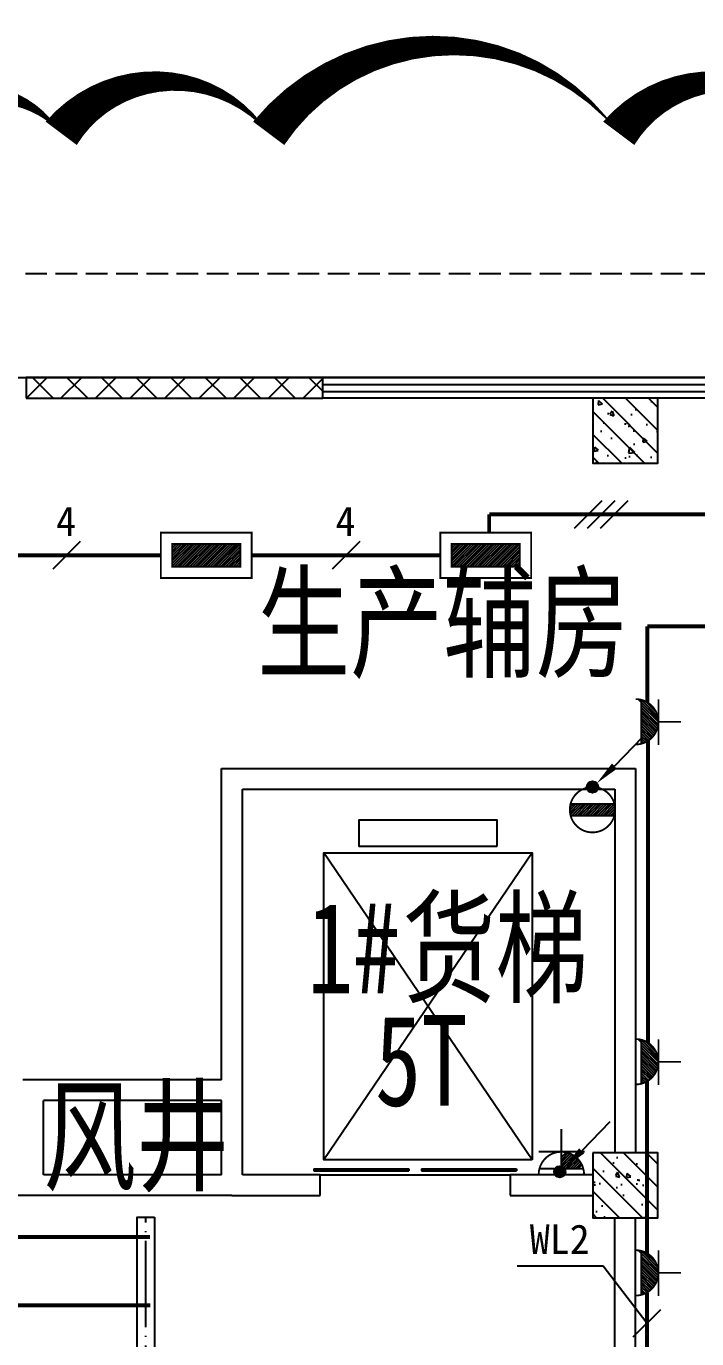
# Model space of a CAD drawing. Header units: millimetres. Extents: x -633009578 to 5705885, y -633235091 to 2571734.
# Drawn here: x 2790290 to 2798047, y 2184960 to 2200137 of the extents above; entities that cross this region are included whole.
import ezdxf

# ---------------------------------------------------------------- set-up
doc = ezdxf.new("R2010")
doc.units = ezdxf.units.MM
doc.header["$LTSCALE"] = 1000
doc.header["$MEASUREMENT"] = 0
doc.linetypes.add('DASH', pattern=[0.35, 0.25, -0.1])
doc.linetypes.add('DOTE', pattern=[2.4200000000000004, 2, -0.2, 0.02, -0.2])
doc.layers.get('0').update_dxf_attribs({"color": 9})
for name, color, linetype in [('3T_WOOD', 21, 'Continuous'), ('A-COLUM(柱)', 255, 'Continuous'), ('A-DOOR(门）', 4, 'Continuous'), ('A-F-AREA(计算)', 5, 'Continuous'), ('A-HATH(填充)', 8, 'Continuous'), ('A-ST-O(室外)', 54, 'Continuous'), ('A-STAR(楼梯)', 51, 'Continuous'), ('A-TEXT(房间)', 243, 'Continuous'), ('A-WALL(墙)', 255, 'Continuous'), ('A-WINDOW（窗）', 4, 'Continuous'), ('DIM_MODI', 6, 'Continuous'), ('WALL', 9, 'Continuous'), ('电-弱电平面-箭头', 3, 'Continuous'), ('电-强电平面-标注', 3, 'Continuous'), ('电-强电平面-线缆', 3, 'Continuous'), ('电-桥架', 4, 'Continuous'), ('设备-插座', 3, 'Continuous'), ('设备-照明', 3, 'Continuous')]:
    doc.layers.add(name, color=color, linetype=linetype)
doc.styles.add('_TCH', font='simhei.ttf', dxfattribs={"width": 0.75, "bigfont": 'hztxt.shx'})
doc.styles.add('ELEC-DIM', font='simhei.ttf')
doc.styles.add('IDQSTYLE', font='simhei.ttf', dxfattribs={"width": 0.707, "bigfont": 'hztxt.shx'})

# ---------------------------------------------------------------- blocks, each defined once
blk = doc.blocks.new('$DORLIB2D$00000127')
at = {"color": 0}
for points in [[(-0.5333333333328483, 0.7948983154366971), (-0.5333333333328483, 0.690405644187237)], [(-0.03333333333284827, 0.7948983154366971), (-0.5333333333328483, 0.7948983154366971)], [(-0.03333333333284827, 0.7948983154366971), (-0.03333333333284827, 0.690405644187237)], [(0.5333333333328483, 0.7948983154366971), (0.03333333333284827, 0.7948983154366971)], [(0.03333333333284827, 0.7948983154366971), (0.03333333333284827, 0.690405644187237)], [(0.5333333333328483, 0.7948983154366971), (0.5333333333328483, 0.690405644187237)], [(-0.03333333333284827, 0.690405644187237), (-0.5333333333328483, 0.690405644187237)], [(0.5333333333328483, 0.690405644187237), (0.03333333333284827, 0.690405644187237)], [(0.5, 0.4999999999999858), (-0.5, 0.4999999999999858)]]:
    blk.add_lwpolyline(points, dxfattribs=at)
blk = doc.blocks.new('$TCHSYS$WIN2D')
for p, q in [((-0.5, 0.5), (0.5, 0.5)), ((0.5, 0.5), (0.4999999999999998, -0.5)), ((0.5, 0.1666666666666666), (-0.5, 0.1666666666666666)), ((0.5, -0.1666666666666667), (-0.5, -0.1666666666666667)), ((-0.4999999999999999, -0.5), (0.5, -0.5))]:
    blk.add_line(p, q)
blk = doc.blocks.new('_FZH')
h = blk.add_hatch()
h.set_pattern_fill('钢筋混凝土', color=256, scale=0.1, style=0)
h.set_pattern_definition([(45, (0, 0), (-0.1767766952966369, 0.1767766952966369), []), (50, (0, 0), (0.7172601826007535, -0.06275213498259512), [0.07500000000000001, -0.8250000000000001]), (355, (0, 0), (-0.138751333613, 0.7521921337000119), [0.06, -0.66]), (100.4514, (0.05977168000000001, -0.00522934), (0.5785093817140216, 0.6894395420609536), [0.06374019, -0.701142112]), (46.1842, (0, 0.2), (1.067241048625645, -0.1655190143290181), [0.1125, -1.2375]), (96.6356, (0.088936745, 0.186206693), (0.9346627055487033, 0.9741178709004418), [0.095610288, -1.051713]), (351.1842, (0, 0.2), (0.9346619451336272, 0.9741186009253247), [0.09000000000000001, -0.9900000000000001]), (21, (0.1, 0.15), (0.5969070521184617, -0.4026188906653388), [0.07500000000000001, -0.8250000000000001]), (326, (0.1, 0.15), (0.2433153319215824, 0.7251500450468529), [0.06, -0.66]), (71.4514, (0.149742233, 0.116448394), (0.84022262858149, 0.3225304967099524), [0.06374019, -0.701142112]), (37.50000000000001, (0, 0), (0.01215985531729062, 0.3328938538313115), [0, -0.652, 0, -0.67, 0, -0.6625000000000001]), (7.499999999999999, (0, 0), (0.2630695374421486, 0.3944117118823603), [0, -0.382, 0, -0.637, 0, -0.2525]), (-32.5, (-0.223, 0), (0.533822436172409, -0.02255487173437976), [0, -0.25, 0, -0.78, 0, -1.035]), (-42.5, (-0.323, 0), (0.5831861693423862, 0.1001049823323177), [0, -0.325, 0, -0.518, 0, -0.735])])
h.paths.add_polyline_path([(-0.5, -0.5), (0.5, -0.5), (0.5, 0.5), (-0.5, 0.5)])
blk.add_lwpolyline([(-0.5, -0.5), (0.5, -0.5), (0.5, 0.5), (-0.5, 0.5)], close=True)
blk = doc.blocks.new('9-29-1')
at = {"layer": 'A-HATH(填充)'}
h = blk.add_hatch(dxfattribs=at)
h.set_pattern_fill('多孔材料', color=256, scale=100, style=0)
h.set_pattern_definition([(45, (-1310357.920547368, -13.22285339003429), (-200.0002033111466, 200.0002033111467), []), (135, (-1310357.920547368, -13.22285339003429), (-200.0002033111467, -200.0002033111466), [])])
h.paths.add_polyline_path([(1134410.598287572, 1517857.113137865), (1137840.556306574, 1517857.113137865), (1137840.556306574, 1518097.113137871), (1134410.598287572, 1518097.113137871)])
at = {"layer": 'A-F-AREA(计算)'}
blk.add_lwpolyline([(1121700.598288358, 1518097.113137865), (1255980.598288358, 1518097.113137865), (1255980.598288358, 1382017.113137865), (1121700.598288358, 1382017.113137865)], close=True, dxfattribs=at)
at = {"layer": 'A-ST-O(室外)', "linetype": 'DASH'}
blk.add_lwpolyline([(1195550.59805314, 1519297.113111295), (1121940.598288341, 1519297.113137868)], dxfattribs=at)
at = {"layer": 'A-STAR(楼梯)'}
for points in [[(1139860.016537061, 1512677.887974435), (1139860.016537061, 1512977.887974435), (1138260.016537061, 1512977.887974435), (1138260.016537061, 1512677.887974435)], [(1140265.016537061, 1509052.113136378), (1137855.016537061, 1509052.113136378), (1137855.016537061, 1512602.113136378), (1140265.016537061, 1512602.113136378)]]:
    blk.add_lwpolyline(points, close=True, dxfattribs=at)
for points in [[(1140265.016537061, 1512602.113136378), (1137855.016537061, 1509052.113136378)], [(1140265.016537061, 1509052.113136378), (1137855.016537061, 1512602.113136378)]]:
    blk.add_lwpolyline(points, dxfattribs=at)
at = {"layer": 'A-WALL(墙)'}
for p, q in [((1136670.598293232, 1509977.113137821), (1136670.598293252, 1513577.113137693)), ((1136670.598293252, 1513577.113137693), (1141460.598288402, 1513577.113137693)), ((1141460.598288402, 1513577.113137693), (1141460.598288395, 1509132.113138146)), ((1136910.59829327, 1509857.113137865), (1136910.598293261, 1513337.113137756)), ((1136910.598293261, 1513337.113137756), (1141220.598288398, 1513337.113137756)), ((1141220.598288398, 1513337.113137756), (1141220.598288376, 1509132.113138146)), ((1136670.598293232, 1509977.113137821), (1134370.598293589, 1509977.113137821)), ((1136910.598293304, 1508877.113137808), (1136910.59829327, 1509857.113137865)), ((1136670.598293309, 1509737.113137821), (1134610.598293146, 1509737.113137821)), ((1134610.598293142, 1508877.113138033), (1134610.598293146, 1509737.113137821)), ((1136670.598293304, 1508877.113138033), (1136670.598293309, 1509737.113137821)), ((1136670.598293304, 1508877.113138033), (1134610.598293142, 1508877.113138033)), ((1137810.598288589, 1508877.113137832), (1136910.598293304, 1508877.113137808)), ((1137810.59828859, 1508637.113137877), (1137810.598288589, 1508877.113137832)), ((1140965.598287918, 1508877.113138056), (1140010.59828859, 1508877.113137832)), ((1140010.59828859, 1508877.113137832), (1140010.598288589, 1508637.113137877)), ((1134490.598293264, 1508637.113137866), (1132015.598288357, 1508637.113137866)), ((1136790.598293264, 1508637.113137866), (1134490.598293264, 1508637.113137866)), ((1136790.598293264, 1508637.113137866), (1137810.59828859, 1508637.113137877)), ((1140010.598288589, 1508637.113137877), (1140965.598287918, 1508637.113137771)), ((1141220.598288379, 1504237.113137952), (1141220.598288357, 1508382.113137866)), ((1141460.598288379, 1504477.113137952), (1141460.598288357, 1508382.113137866))]:
    blk.add_line(p, q, dxfattribs=at)
at = {"layer": 'DIM_MODI'}
blk.add_lwpolyline([(1143665.156910568, 1520921.590503409, 0, 450, 0.5), (1141265.156910568, 1520921.590503409, 0, 450, 0.5), (1137215.156910568, 1520921.590503409, 0, 450, 0.5), (1134815.156910568, 1520921.590503409, 0, 450, 0.5), (1133015.156910568, 1520921.590503409, 0, 450, 0.5), (1132619.169688425, 1520921.590503409, 0, 450, 0.5), (1132619.169688425, 1518671.590503409, 0, 450, 0.5), (1132619.169688425, 1516871.590503409, 0, 450, 0.5), (1132619.169688425, 1515371.590503409, 0, 450, 0.5), (1132619.169688425, 1511771.590503409, 0, 450, 0.5), (1132619.169688425, 1508171.590503409, 0, 450, 0.5), (1132619.169688425, 1506371.590503409, 0, 450, 0.5), (1132619.169688425, 1502955.070589236, 0, 450, 0.5), (1134569.169688425, 1502955.070589236, 0, 450, 0.5), (1137719.169688425, 1502955.070589236, 0, 450, 0.5), (1140869.169688425, 1502955.070589236, 0, 450, 0.5), (1144469.169688425, 1502955.070589236, 0, 450, 0.5)], format="xyseb", dxfattribs=at)
at = {"layer": 'WALL'}
for p, q in [((1137840.556306574, 1518097.113137871), (1134410.598287572, 1518097.113137871)), ((1134410.598287572, 1518097.113137871), (1134410.598287572, 1517857.113137865)), ((1137840.556306574, 1517857.113137865), (1137840.556306574, 1518097.113137871)), ((1134410.598287572, 1517857.113137865), (1137840.556306574, 1517857.113137865))]:
    blk.add_line(p, q, dxfattribs=at)
at = {"layer": 'A-COLUM(柱)', "xscale": 750, "yscale": 750, "zscale": 750, "rotation": 270}
for p in [(1141340.598288357, 1517482.113137866), (1141340.598288357, 1508757.113137866)]:
    blk.add_blockref('_FZH', p, dxfattribs=at)
at = {"layer": 'A-DOOR(门）', "xscale": -2200, "yscale": 240, "zscale": 2200}
blk.add_blockref('$DORLIB2D$00000127', (1138910.598288314, 1508757.113137866), dxfattribs=at)
at = {"layer": 'A-WINDOW（窗）', "extrusion": (0, 0, -1), "xscale": -50000.04198255204, "yscale": 240, "zscale": 50000.04198255204, "rotation": 180}
blk.add_blockref('$TCHSYS$WIN2D', (-1162840.577297822, 1517977.113137866), dxfattribs=at)
at = {"layer": 'A-TEXT(房间)', "style": '_TCH', "width": 0.75}
for s, p in [('生产辅房', (1137084.018224409, 1514734.727345297)), ('货梯', (1138763.382377967, 1510976.03599066)), ('1#', (1137660.882377967, 1510976.03599066)), ('5T', (1138445.140817129, 1509675.771696892)), ('风井', (1134608.772163157, 1508801.756484807))]:
    blk.add_text(s, height=1050, dxfattribs=at).set_placement(p)
blk = doc.blocks.new('*X164')
at = {"color": 0, "linetype": 'Continuous'}
for p, q in [((159.595646846908, 156.7672197221619), (159.6233466819307, 156.7949195571846)), ((159.6640079704214, 156.5527381332005), (159.9061893944054, 156.7949195571846)), ((159.747532531186, 156.3534199814905), (160.18903210688, 156.7949195571846)), ((159.8446775338837, 156.1677222717137), (160.4718748193546, 156.7949195571846)), ((159.9544025265515, 155.9946045519069), (160.7547175318292, 156.7949195571846)), ((160.0760273856543, 155.833386698535), (161.0375602443038, 156.7949195571846)), ((160.2091522122192, 155.6836688126253), (161.3204029567785, 156.7949195571846)), ((160.3536147760518, 155.5452886639833), (161.6032456692531, 156.7949195571846)), ((160.5094741859558, 155.4183053614127), (161.8860883817277, 156.7949195571846)), ((160.6770167777584, 155.3030052407406), (162.1689310942023, 156.7949195571846)), ((160.8567856433337, 155.1999313938414), (162.451773806677, 156.7949195571846)), ((161.0496413096342, 155.1099443476672), (162.7346165191516, 156.7949195571846)), ((161.2568708631404, 155.0343311886988), (163.0174592316262, 156.7949195571846)), ((161.4803825063601, 154.9750001194438), (163.3003019441008, 156.7949195571846)), ((161.7230685552892, 154.9348434558983), (163.5831446565754, 156.7949195571846)), ((161.9895441276247, 154.9184763157592), (163.86598736905, 156.7949195571846)), ((162.2878715788766, 154.9339610545365), (164.4937876543064, 157.1398771299663)), ((162.6346011340941, 154.9978478972794), (164.4299008115636, 156.7931475747489)), ((163.0778250055067, 155.1582290562173), (164.2695196526256, 156.3499237033363))]:
    blk.add_line(p, q, dxfattribs=at)
blk = doc.blocks.new('HC000134')
at = {"color": 0, "linetype": 'Continuous', "const_width": 0.2}
blk.add_lwpolyline([(-2.5, 5, 0.198912367379654), (-1.767766952966213, 3.232233047033674, 0.1989123673796558), (-4.592273826913179e-16, 2.5, 0.1989123673796559), (1.767766952966213, 3.232233047033674, 0.1989123673796541), (2.5, 4.999999999999999)], format="xyb", dxfattribs=at)
for points in [[(-2.421006983541702, 4.37652170395188), (2.421006983541702, 4.37652170395188)], [(-2.549372027147456, 2.476391871554483), (2.483025305961291, 2.476391871554483)], [(0, 2.5), (0, 0)]]:
    blk.add_lwpolyline(points, dxfattribs=at)
at = {"color": 0, "linetype": 'Continuous'}
blk.add_blockref('*X164', (-162.0093508556101, -152.4183978532327), dxfattribs=at)
at = {"color": 0, "style": 'IDQSTYLE', "width": 0.7}
blk.add_attdef('PSFHATT', (4.500000010000001, 0), '', height=2.5, dxfattribs=at)
blk = doc.blocks.new('*X353')
at = {"color": 0, "linetype": 'Continuous'}
for p, q in [((277.1059544658493, 221.9516255332986), (279.536990929048, 224.3826619964973)), ((277.1059544658493, 222.2344682457732), (279.2541482165735, 224.3826619964973)), ((277.1059544658493, 222.5173109582479), (278.9713055040988, 224.3826619964973)), ((277.1059544658493, 222.8001536707225), (278.6884627916242, 224.3826619964973)), ((277.1059544658493, 223.0829963831971), (278.4056200791496, 224.3826619964973)), ((277.1059544658493, 223.3658390956717), (278.122777366675, 224.3826619964973)), ((277.1059544658493, 223.6486818081463), (277.8399346542004, 224.3826619964973)), ((277.1059544658493, 223.9315245206209), (277.5570919417257, 224.3826619964973)), ((277.1059544658493, 224.2143672330955), (277.2742492292511, 224.3826619964973)), ((277.3198336415227, 221.8826619964973), (279.8198336415227, 224.3826619964973)), ((277.6026763539973, 221.8826619964973), (280.1026763539973, 224.3826619964973)), ((277.8855190664719, 221.8826619964973), (280.3855190664719, 224.3826619964973)), ((278.1683617789465, 221.8826619964973), (280.6683617789466, 224.3826619964973)), ((278.4512044914212, 221.8826619964973), (280.9512044914212, 224.3826619964973)), ((278.7340472038958, 221.8826619964973), (281.2340472038958, 224.3826619964973)), ((279.0168899163704, 221.8826619964973), (281.5168899163704, 224.3826619964973)), ((279.299732628845, 221.8826619964973), (281.799732628845, 224.3826619964973)), ((279.5825753413196, 221.8826619964973), (282.0825753413196, 224.3826619964973)), ((279.8654180537943, 221.8826619964973), (282.3654180537943, 224.3826619964973)), ((280.1482607662689, 221.8826619964973), (282.6482607662689, 224.3826619964973)), ((280.4311034787435, 221.8826619964973), (282.9311034787435, 224.3826619964973)), ((280.7139461912181, 221.8826619964973), (283.2139461912181, 224.3826619964973)), ((280.9967889036927, 221.8826619964973), (283.4967889036927, 224.3826619964973)), ((281.2796316161674, 221.8826619964973), (283.7796316161674, 224.3826619964973)), ((281.5624743286419, 221.8826619964973), (284.062474328642, 224.3826619964973)), ((281.8453170411166, 221.8826619964973), (284.3453170411166, 224.3826619964973)), ((282.1281597535912, 221.8826619964973), (284.6059544658494, 224.3604567087555)), ((282.4110024660658, 221.8826619964973), (284.6059544658494, 224.0776139962809)), ((282.6938451785405, 221.8826619964973), (284.6059544658494, 223.7947712838063)), ((282.976687891015, 221.8826619964973), (284.6059544658494, 223.5119285713317)), ((283.2595306034897, 221.8826619964973), (284.6059544658494, 223.229085858857)), ((283.5423733159643, 221.8826619964973), (284.6059544658494, 222.9462431463824)), ((283.8252160284389, 221.8826619964973), (284.6059544658494, 222.6634004339078)), ((284.1080587409135, 221.8826619964973), (284.6059544658494, 222.3805577214332)), ((284.3909014533882, 221.8826619964973), (284.6059544658494, 222.0977150089586))]:
    blk.add_line(p, q, dxfattribs=at)
blk = doc.blocks.new('HC000062')
at = {"color": 0, "linetype": 'Continuous', "const_width": 0.2}
for points in [[(-4.97662087547036, 2.499999999999943), (5.023379124529697, 2.499999999999943), (5.023379124529697, -2.500000000000057), (-4.97662087547036, -2.500000000000057), (-4.97662087547036, 2.499999999999943)], [(-3.72662087547036, 1.25), (-3.72662087547036, -1.250000000000057), (3.773379124529697, -1.250000000000057), (3.773379124529697, 1.25), (-3.72662087547036, 1.25)]]:
    blk.add_lwpolyline(points, dxfattribs=at)
at = {"color": 0, "linetype": 'Continuous'}
blk.add_blockref('*X353', (-280.8325753413197, -223.1326619964974), dxfattribs=at)
at = {"color": 0, "style": 'IDQSTYLE', "width": 0.7}
blk.add_attdef('PSFHATT', (7.023379124529697, -2.500000000000057), '', height=2.5, dxfattribs=at)
blk = doc.blocks.new('*X167')
at = {"color": 0, "linetype": 'Continuous'}
for p, q in [((282.1351194197267, 228.1121613370744), (282.788461359996, 228.7655032773438)), ((282.1375325831522, 227.8317317880253), (283.0713040724706, 228.7655032773438)), ((282.1645809804571, 228.4244656102795), (282.5056186475214, 228.7655032773438)), ((282.1803573023538, 227.5917137947523), (283.3541467849452, 228.7655032773438)), ((282.1940425411876, 228.7367698834846), (282.2227759350467, 228.7655032773438)), ((282.371306935727, 227.4998207156509), (283.6369894974198, 228.7655032773438)), ((282.6541496482016, 227.4998207156509), (283.9198322098945, 228.7655032773438)), ((282.9369923606762, 227.4998207156509), (284.2026749223691, 228.7655032773438)), ((283.2198350731508, 227.4998207156509), (284.4855176348437, 228.7655032773438)), ((283.5026777856254, 227.4998207156509), (284.7683603473183, 228.7655032773438)), ((283.7855204981, 227.4998207156509), (285.051203059793, 228.7655032773438)), ((284.0683632105747, 227.4998207156509), (285.3340457722675, 228.7655032773438)), ((284.3512059230493, 227.4998207156509), (285.6168884847422, 228.7655032773438)), ((284.6340486355239, 227.4998207156509), (285.8997311972168, 228.7655032773438)), ((284.9168913479985, 227.4998207156509), (286.1825739096914, 228.7655032773438)), ((285.1997340604731, 227.4998207156509), (286.4654166221661, 228.7655032773438)), ((285.4825767729478, 227.4998207156509), (286.7482593346406, 228.7655032773438)), ((285.7654194854224, 227.4998207156509), (287.0311020471153, 228.7655032773438)), ((286.048262197897, 227.4998207156509), (287.0747267816487, 228.5262852994026)), ((286.3311049103716, 227.4998207156509), (287.1101021841678, 228.278817989447)), ((286.6139476228462, 227.4998207156509), (287.0925480438297, 227.9784211366343)), ((286.8967903353209, 227.4998207156509), (287.058058273935, 227.6610886542651))]:
    blk.add_line(p, q, dxfattribs=at)
blk = doc.blocks.new('HC000060')
at = {"color": 0, "linetype": 'Continuous'}
for p, q in [((-2.409201328935637, 0.632841280846435), (-2.487305495367423, -0.1950939787584502)), ((-2.409201328935637, 0.632841280846435), (2.434576153643775, 0.632841280846435)), ((2.512722873746839, 0.08616881272882893), (2.434576153643775, 0.632841280846435)), ((2.434576153643775, -0.6328412808464918), (2.512722873746839, 0.08616881272882893)), ((-2.487305495367423, -0.1950939787584502), (-2.409201328935637, -0.6328412808464918)), ((-2.409201328935637, -0.6328412808464918), (2.434576153643775, -0.6328412808464918))]:
    blk.add_line(p, q, dxfattribs=at)
at = {"color": 0, "linetype": 'Continuous', "const_width": 0.2}
blk.add_lwpolyline([(1.767766952966383, -1.76776695296644, 0.1989123673796617), (2.5, 0, 0.1989123673796613), (1.767766952966326, 1.767766952966326, 0.198912367379653), (5.688547235257176e-14, 2.499999999999943, 0.1989123673796647), (-1.767766952966326, 1.767766952966327, 0.1989123673796613), (-2.5, 1.951292859901378e-16, 0.1989123673796761), (-1.767766952966326, -1.76776695296644, 0.1989123673796719), (5.605112457073696e-14, -2.500000000000057, 0.1989123673796541)], format="xyb", close=True, dxfattribs=at)
at = {"color": 0, "linetype": 'Continuous'}
blk.add_blockref('*X167', (-284.6059544658493, -228.1326619964973), dxfattribs=at)
at = {"color": 0, "style": 'IDQSTYLE', "width": 0.7}
blk.add_attdef('PSFHATT', (4.512722873746839, -2.500000010000057), '', height=2.5, dxfattribs=at)
blk = doc.blocks.new('HC000136')
at = {"color": 0, "linetype": 'Continuous'}
for p, q in [((-2.263127864574926, 3.93780780054658), (-1.824413961169739, 4.37652170395188)), ((-2.166171642377776, 3.751921310269552), (-1.541571248695163, 4.37652170395188)), ((-2.056623188829235, 3.578627051343346), (-1.258728536220588, 4.37652170395188)), ((-1.935167161310801, 3.417240366387034), (-0.9758858237460117, 4.37652170395188)), ((-1.802207139847269, 3.267357675375933), (-0.6930431112714359, 4.37652170395188)), ((-1.657908623596541, 3.128813479151916), (-0.4102003987968601, 4.37652170395188)), ((-1.502215697701104, 3.001663692572663), (-0.1273576863222843, 4.37652170395188)), ((-1.334845464380123, 2.886191213419067), (0.1554850261522915, 4.37652170395188)), ((-1.155258892497841, 2.782935072827001), (0, 3.938193965324729)), ((-0.9626006818002679, 2.692750571049828), (0, 3.655351252850153)), ((-0.7555910368541845, 2.616917503521506), (0, 3.372508540375577)), ((-0.5323327753721969, 2.557333052528577), (0, 3.089665827900888))]:
    blk.add_line(p, q, dxfattribs=at)
at = {"color": 0, "linetype": 'Continuous', "const_width": 0.2}
blk.add_lwpolyline([(-2.5, 4.999999999999943, 0.198912367379654), (-1.767766952966212, 3.232233047033617, 0.1989123673796558), (-9.033165925335943e-16, 2.500000000000057, 0.1989123673796559), (1.767766952966213, 3.232233047033617, 0.1989123673796541), (2.5, 4.999999999999942)], format="xyb", dxfattribs=at)
for points in [[(-2.421006983541702, 4.352913575506307), (2.41480416581453, 4.352913575506307)], [(0, 2.476391871554483), (0, 4.306405978417899)], [(-2.549372027147456, 2.476391871554483), (2.483025305961291, 2.476391871554483)], [(0, 2.500000000000057), (0, 0)]]:
    blk.add_lwpolyline(points, dxfattribs=at)
at = {"color": 0, "style": 'IDQSTYLE', "width": 0.7}
blk.add_attdef('PSFHATT', (4.500000010000001, 0), '', height=2.5, dxfattribs=at)
blk = doc.blocks.new('*X132')
at = {"color": 0, "linetype": 'Continuous'}
for p, q in [((192.590110055903, 446.7242872143482), (193.9264208598343, 448.0605980182795)), ((192.6512440212146, 447.2096852483717), (193.4410228258108, 447.9994640529679)), ((192.666080612941, 446.3759937026742), (194.2747143715083, 447.9846274612416)), ((192.8122309321682, 446.0978799531896), (194.552828120993, 447.8384771420143)), ((193.0126674313866, 445.874052383696), (194.7766556904866, 447.6380406427959)), ((193.2651240367983, 445.7022449203958), (194.9484631537868, 447.3855840373842)), ((193.5780466605768, 445.5909034754624), (195.0598045987202, 447.0726614136058)), ((193.9838870800477, 445.5724798262212), (195.0782282479613, 446.6668209941349))]:
    blk.add_line(p, q, dxfattribs=at)
blk = doc.blocks.new('HC001446')
at = {"color": 0, "linetype": 'Continuous'}
blk.add_line((5.527270022789651, 5.473665066578945), (2.421777122314836, 2.298687544782609), dxfattribs=at)
blk.add_lwpolyline([(2.421777122314836, 2.298687544782609, 0.8, 0, 0), (0.4698776614111466, 0.4121164681388052, 0, 0, 0)], format="xyseb", dxfattribs=at)
blk.add_circle((0, 0), 0.625, dxfattribs=at)
at = {"color": 0, "linetype": 'Continuous', "xscale": 0.5, "yscale": 0.5, "zscale": 0.5}
blk.add_blockref('*X132', (-96.91845018383214, -223.4069038532592), dxfattribs=at)
at = {"color": 0, "style": 'IDQSTYLE', "width": 0.7}
blk.add_attdef('PSFHATT', (7.527270022789651, -0.62500001), '', height=2.5, dxfattribs=at)

msp = doc.modelspace()

# ---------------------------------------------------------------- linework, layer by layer
at = {"layer": '电-强电平面-标注'}
for p, q in [((2796634.04206082, 2194333.076987226), (2796952.240112355, 2194651.275038759)), ((2796784.04206082, 2194333.076987226), (2797102.240112355, 2194651.275038759)), ((2796934.04206082, 2194333.076987226), (2797252.240112355, 2194651.275038759)), ((2790914.881198956, 2194177.784385116), (2790596.683147423, 2193859.586333582)), ((2794148.214532289, 2194177.784385116), (2793830.016480756, 2193859.586333582)), ((2796963.5, 2185799), (2795968.56329114, 2185799)), ((2797470.834648808, 2185139.5), (2796963.5, 2185799)), ((2797311.735623043, 2184980.400974231), (2797629.933674575, 2185298.599025768))]:
    msp.add_line(p, q, dxfattribs=at)
at = {"layer": '电-强电平面-线缆', "color": 1, "linetype": 'Continuous', "const_width": 45}
for points in [[(2798240.782173175, 2194492.176012992), (2795645.5, 2194492.176012992)], [(2795645.5, 2194281.185359358), (2795645.5, 2194492.176012992)], [(2789664.115506522, 2194018.685359349), (2791847.448839856, 2194018.685359349)], [(2792897.448839856, 2194018.685359349), (2795080.782173188, 2194018.685359349)], [(2797476, 2193196.78118306), (2798465.782173175, 2193196.78118306)], [(2797476, 2192318.73008227), (2797476, 2193196.78118306)], [(2797483.784754508, 2188382.325811808), (2797483.784754508, 2191874.597041958)], [(2797470.834648808, 2185948.713662805), (2797470.834648808, 2187935.143891976)], [(2786119.929338727, 2186136.09753632), (2791722.110487394, 2186136.09753632)], [(2797470.834648808, 2184692.992763782), (2797470.834648808, 2185493.578593012)], [(2780632.127344223, 2185346.6018814), (2791725.144410819, 2185346.6018814)]]:
    msp.add_lwpolyline(points, dxfattribs=at)
at = {"layer": '电-桥架', "color": 5, "linetype": 'DOTE', "ltscale": 0.5}
msp.add_line((2791674.752075884, 2176622.476550789), (2791674.752144405, 2186365.433551775), dxfattribs=at)
at = {"layer": '电-桥架', "ltscale": 0.5}
msp.add_lwpolyline([(2791774.752144405, 2186365.433551073), (2791774.752075884, 2176622.476550087), (2791574.752075884, 2176622.476551492), (2791574.752144405, 2186365.433552478)], close=True, dxfattribs=at)

# ---------------------------------------------------------------- block references
at = {"layer": '3T_WOOD'}
msp.add_blockref('9-29-1', (1655879.395743424, 677977.51603476), dxfattribs=at)
at = {"layer": '电-弱电平面-箭头', "color": 4, "xscale": 105, "yscale": 105, "zscale": 105}
for p in [(2796840.499999717, 2191340.00000061), (2796461.499999717, 2186891.50000061)]:
    msp.add_blockref('HC001446', p, dxfattribs=at)
at = {"layer": '设备-插座', "xscale": 105, "yscale": 105}
for name, p, zscale, rotation in [('HC000134', (2797864.99403181, 2192094.211426883), 160, 90), ('HC000134', (2797864.99403181, 2188162.711426883), 160, 90), ('HC000136', (2796480.5, 2187383.500000029), 105, 180), ('HC000134', (2797864.994031793, 2185721.146127908), 160, 90)]:
    msp.add_blockref(name, p, dxfattribs=dict(at, zscale=zscale, rotation=rotation))
at = {"layer": '设备-照明', "xscale": 105, "yscale": 105, "zscale": 105}
for name, p in [('HC000062', (2792369.994031787, 2194018.685359358)), ('HC000062', (2795603.3273651, 2194018.685359358)), ('HC000060', (2796840.5, 2191077.5))]:
    msp.add_blockref(name, p, dxfattribs=at)

# ---------------------------------------------------------------- texts
at = {"layer": '电-强电平面-标注', "style": 'ELEC-DIM'}
for s, p in [('4', (2790634.263185846, 2194243.685359349)), ('4', (2793867.596519178, 2194243.685359349)), ('WL2', (2796114.765822784, 2185941.405063291))]:
    msp.add_text(s, height=339.8734177215189, dxfattribs=at).set_placement(p)

doc.saveas('drawing.dxf')
